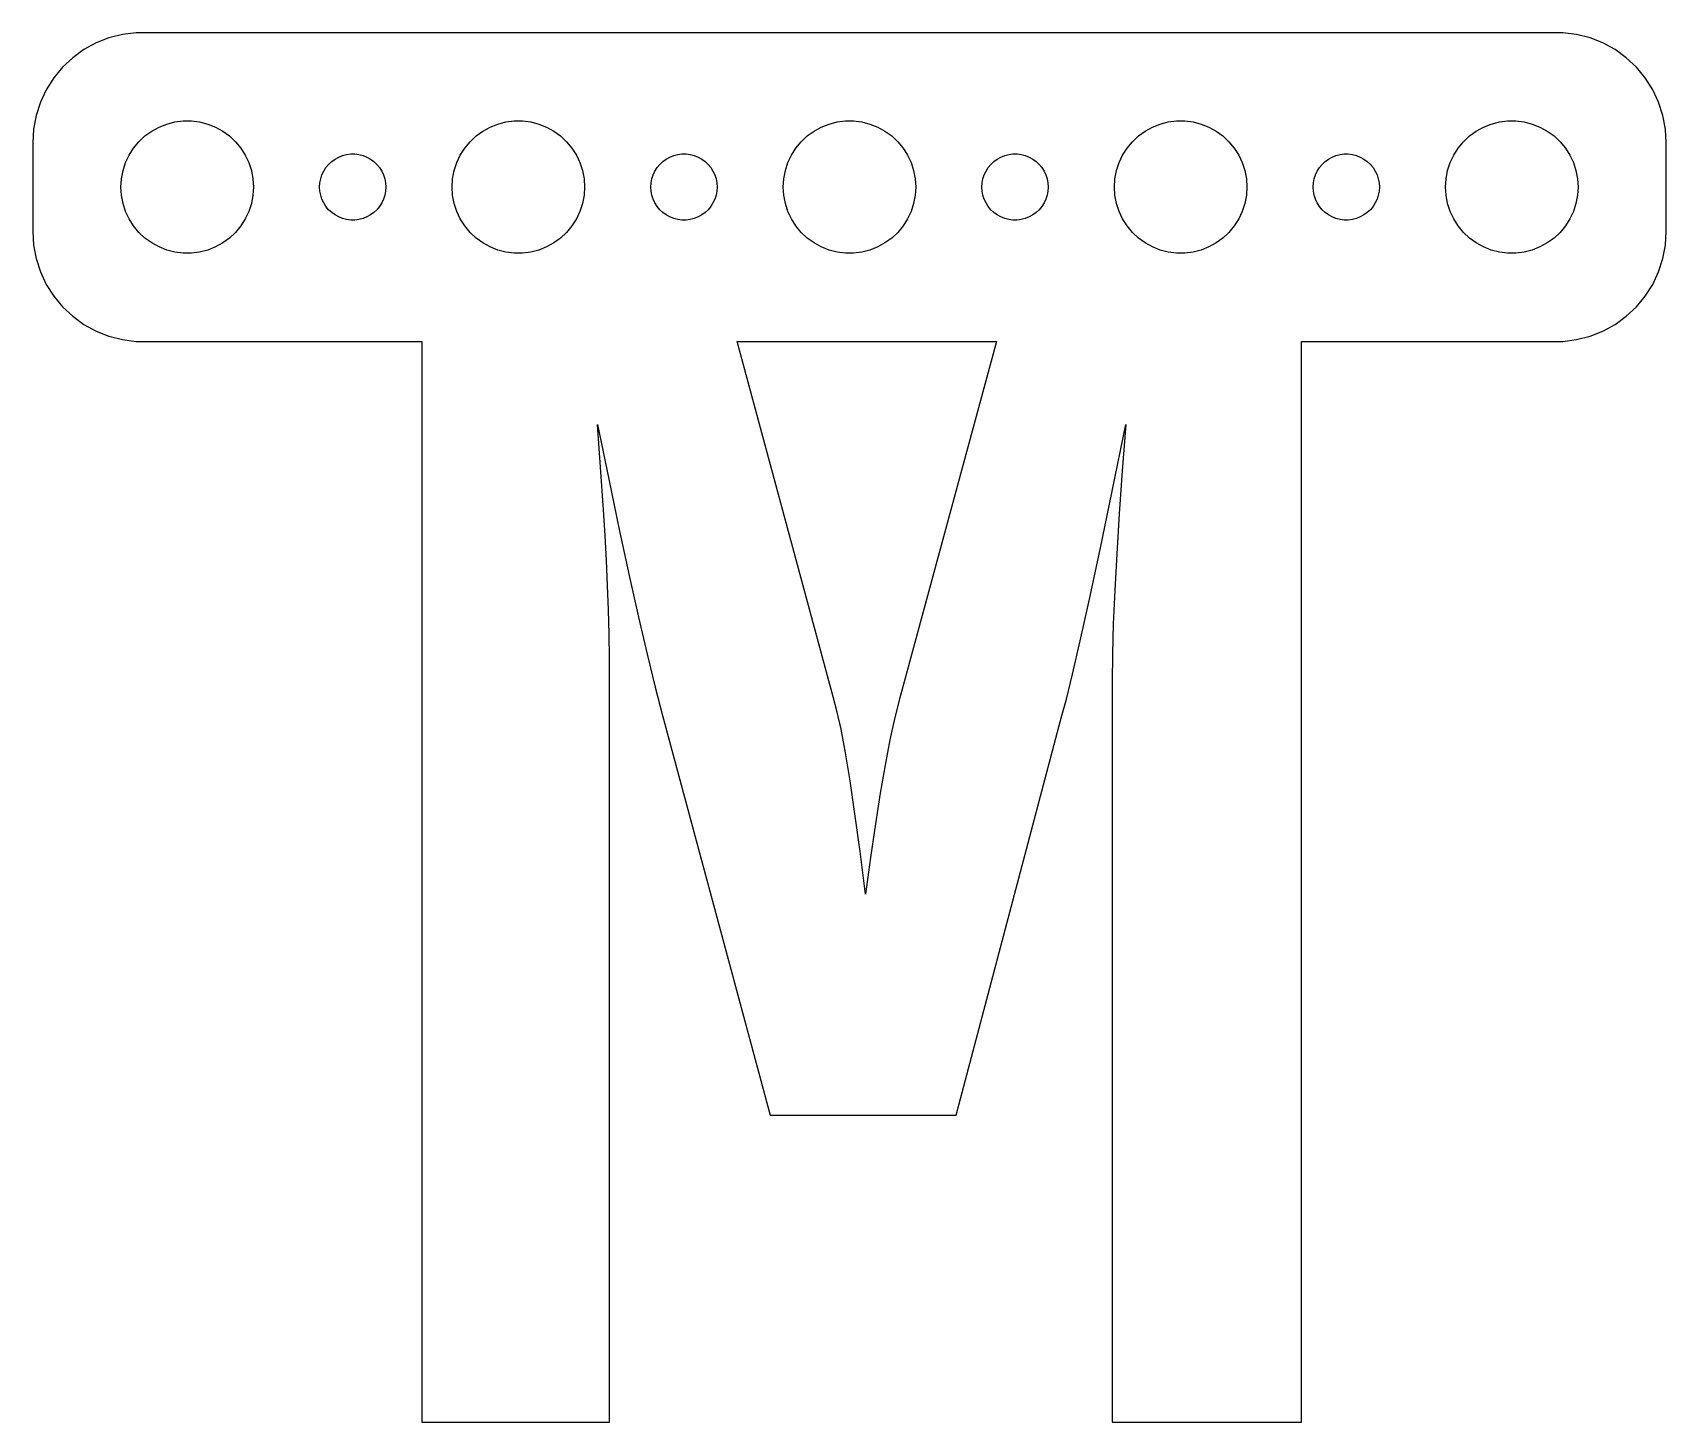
# Model space of a CAD drawing. Header units: metres. Extents: x -37 to 37, y -55.9 to 7.
import ezdxf

# ---------------------------------------------------------------- set-up
doc = ezdxf.new("R2010")
doc.units = ezdxf.units.M

msp = doc.modelspace()

# ---------------------------------------------------------------- linework, layer by layer
for p, q in [((-33.5451, 6.75528), (-34.1289, 6.52412)), ((-32.9369, 6.91142), (-33.5451, 6.75528)), ((-32.3139, 6.99013), (-32.9369, 6.91142)), ((32.3139, 6.99013), (-32.3139, 6.99013)), ((32.9369, 6.91142), (32.3139, 6.99013)), ((33.5451, 6.75528), (32.9369, 6.91142)), ((34.1289, 6.52412), (33.5451, 6.75528)), ((-34.6791, 6.22163), (-35.1871, 5.85255)), ((-34.1289, 6.52412), (-34.6791, 6.22163)), ((34.6791, 6.22163), (34.1289, 6.52412)), ((35.1871, 5.85255), (34.6791, 6.22163)), ((-35.6448, 5.42273), (-36.0451, 4.93892)), ((-35.1871, 5.85255), (-35.6448, 5.42273)), ((35.6448, 5.42273), (35.1871, 5.85255)), ((36.0451, 4.93892), (35.6448, 5.42273)), ((-36.0451, 4.93892), (-36.3815, 4.40877)), ((36.3815, 4.40877), (36.0451, 4.93892)), ((-36.6489, 3.84062), (-36.8429, 3.24344)), ((-36.3815, 4.40877), (-36.6489, 3.84062)), ((36.6489, 3.84062), (36.3815, 4.40877)), ((36.8429, 3.24344), (36.6489, 3.84062)), ((-36.8429, 3.24344), (-36.9606, 2.62666)), ((-30.5621, 2.94685), (-30.1884, 2.99408)), ((-30.1884, 2.99408), (-29.8116, 2.99408)), ((-29.8116, 2.99408), (-29.4379, 2.94685)), ((-15.5621, 2.94685), (-15.1884, 2.99408)), ((-15.1884, 2.99408), (-14.8116, 2.99408)), ((-14.8116, 2.99408), (-14.4379, 2.94685)), ((-0.562134, 2.94685), (-0.18837, 2.99408)), ((-0.18837, 2.99408), (0.18837, 2.99408)), ((0.18837, 2.99408), (0.562134, 2.94685)), ((14.4379, 2.94685), (14.8116, 2.99408)), ((14.8116, 2.99408), (15.1884, 2.99408)), ((15.1884, 2.99408), (15.5621, 2.94685)), ((29.4379, 2.94685), (29.8116, 2.99408)), ((29.8116, 2.99408), (30.1884, 2.99408)), ((30.1884, 2.99408), (30.5621, 2.94685)), ((36.9606, 2.62666), (36.8429, 3.24344)), ((-36.9606, 2.62666), (-37, 2)), ((-32.1869, 2.05363), (-31.9123, 2.31154)), ((-31.9123, 2.31154), (-31.6075, 2.53297)), ((-31.6075, 2.53297), (-31.2773, 2.71448)), ((-31.2773, 2.71448), (-30.927, 2.85316)), ((-30.927, 2.85316), (-30.5621, 2.94685)), ((-29.4379, 2.94685), (-29.0729, 2.85316)), ((-29.0729, 2.85316), (-28.7227, 2.71448)), ((-28.7227, 2.71448), (-28.3925, 2.53297)), ((-28.3925, 2.53297), (-28.0877, 2.31154)), ((-28.0877, 2.31154), (-27.8131, 2.05363)), ((-17.1869, 2.05363), (-16.9123, 2.31154)), ((-16.9123, 2.31154), (-16.6075, 2.53297)), ((-16.6075, 2.53297), (-16.2773, 2.71448)), ((-16.2773, 2.71448), (-15.927, 2.85316)), ((-15.927, 2.85316), (-15.5621, 2.94685)), ((-14.4379, 2.94685), (-14.0729, 2.85316)), ((-14.0729, 2.85316), (-13.7227, 2.71448)), ((-13.7227, 2.71448), (-13.3925, 2.53297)), ((-13.3925, 2.53297), (-13.0877, 2.31154)), ((-13.0877, 2.31154), (-12.8131, 2.05363)), ((-2.1869, 2.05363), (-1.91226, 2.31154)), ((-1.91226, 2.31154), (-1.60747, 2.53297)), ((-1.60747, 2.53297), (-1.27733, 2.71448)), ((-1.27733, 2.71448), (-0.927048, 2.85316)), ((-0.927048, 2.85316), (-0.562134, 2.94685)), ((0.562134, 2.94685), (0.927048, 2.85316)), ((0.927048, 2.85316), (1.27733, 2.71448)), ((1.27733, 2.71448), (1.60747, 2.53297)), ((1.60747, 2.53297), (1.91226, 2.31154)), ((1.91226, 2.31154), (2.1869, 2.05363)), ((12.8131, 2.05363), (13.0877, 2.31154)), ((13.0877, 2.31154), (13.3925, 2.53297)), ((13.3925, 2.53297), (13.7227, 2.71448)), ((13.7227, 2.71448), (14.0729, 2.85316)), ((14.0729, 2.85316), (14.4379, 2.94685)), ((15.5621, 2.94685), (15.927, 2.85316)), ((15.927, 2.85316), (16.2773, 2.71448)), ((16.2773, 2.71448), (16.6075, 2.53297)), ((16.6075, 2.53297), (16.9123, 2.31154)), ((16.9123, 2.31154), (17.1869, 2.05363)), ((27.8131, 2.05363), (28.0877, 2.31154)), ((28.0877, 2.31154), (28.3925, 2.53297)), ((28.3925, 2.53297), (28.7227, 2.71448)), ((28.7227, 2.71448), (29.0729, 2.85316)), ((29.0729, 2.85316), (29.4379, 2.94685)), ((30.5621, 2.94685), (30.927, 2.85316)), ((30.927, 2.85316), (31.2773, 2.71448)), ((31.2773, 2.71448), (31.6075, 2.53297)), ((31.6075, 2.53297), (31.9123, 2.31154)), ((31.9123, 2.31154), (32.1869, 2.05363)), ((37, 2), (36.9606, 2.62666)), ((-37, 2), (-37, -2)), ((-32.6289, 1.44525), (-32.427, 1.76335)), ((-32.427, 1.76335), (-32.1869, 2.05363)), ((-27.8131, 2.05363), (-27.5729, 1.76335)), ((-27.5729, 1.76335), (-27.3711, 1.44525)), ((-22.7811, 1.47342), (-22.5942, 1.49704)), ((-22.5942, 1.49704), (-22.4058, 1.49704)), ((-22.4058, 1.49704), (-22.2189, 1.47342)), ((-17.6289, 1.44525), (-17.427, 1.76335)), ((-17.427, 1.76335), (-17.1869, 2.05363)), ((-12.8131, 2.05363), (-12.5729, 1.76335)), ((-12.5729, 1.76335), (-12.3711, 1.44525)), ((-7.78107, 1.47342), (-7.59418, 1.49704)), ((-7.59418, 1.49704), (-7.40581, 1.49704)), ((-7.40581, 1.49704), (-7.21892, 1.47342)), ((-2.62891, 1.44525), (-2.42705, 1.76335)), ((-2.42705, 1.76335), (-2.1869, 2.05363)), ((2.1869, 2.05363), (2.42705, 1.76335)), ((2.42705, 1.76335), (2.62891, 1.44525)), ((7.21892, 1.47342), (7.40581, 1.49704)), ((7.40581, 1.49704), (7.59418, 1.49704)), ((7.59418, 1.49704), (7.78107, 1.47342)), ((12.3711, 1.44525), (12.5729, 1.76335)), ((12.5729, 1.76335), (12.8131, 2.05363)), ((17.1869, 2.05363), (17.427, 1.76335)), ((17.427, 1.76335), (17.6289, 1.44525)), ((22.2189, 1.47342), (22.4058, 1.49704)), ((22.4058, 1.49704), (22.5942, 1.49704)), ((22.5942, 1.49704), (22.7811, 1.47342)), ((27.3711, 1.44525), (27.5729, 1.76335)), ((27.5729, 1.76335), (27.8131, 2.05363)), ((32.1869, 2.05363), (32.427, 1.76335)), ((32.427, 1.76335), (32.6289, 1.44525)), ((37, -2), (37, 2)), ((-32.9763, 0.375992), (-32.9057, 0.746063)), ((-32.9057, 0.746063), (-32.7893, 1.10437)), ((-32.7893, 1.10437), (-32.6289, 1.44525)), ((-27.3711, 1.44525), (-27.2107, 1.10437)), ((-27.2107, 1.10437), (-27.0942, 0.746063)), ((-27.0942, 0.746063), (-27.0237, 0.375992)), ((-23.8145, 0.722626), (-23.7135, 0.881668)), ((-23.7135, 0.881668), (-23.5934, 1.02681)), ((-23.5934, 1.02681), (-23.4561, 1.15576)), ((-23.4561, 1.15576), (-23.3037, 1.26648)), ((-23.3037, 1.26648), (-23.1387, 1.35724)), ((-23.1387, 1.35724), (-22.9635, 1.42657)), ((-22.9635, 1.42657), (-22.7811, 1.47342)), ((-22.2189, 1.47342), (-22.0365, 1.42657)), ((-22.0365, 1.42657), (-21.8613, 1.35724)), ((-21.8613, 1.35724), (-21.6963, 1.26648)), ((-21.6963, 1.26648), (-21.5439, 1.15576)), ((-21.5439, 1.15576), (-21.4065, 1.02681)), ((-21.4065, 1.02681), (-21.2865, 0.881668)), ((-21.2865, 0.881668), (-21.1855, 0.722626)), ((-17.9763, 0.375992), (-17.9057, 0.746063)), ((-17.9057, 0.746063), (-17.7893, 1.10437)), ((-17.7893, 1.10437), (-17.6289, 1.44525)), ((-12.3711, 1.44525), (-12.2107, 1.10437)), ((-12.2107, 1.10437), (-12.0942, 0.746063)), ((-12.0942, 0.746063), (-12.0237, 0.375992)), ((-8.81445, 0.722626), (-8.71352, 0.881668)), ((-8.71352, 0.881668), (-8.59344, 1.02681)), ((-8.59344, 1.02681), (-8.45613, 1.15576)), ((-8.45613, 1.15576), (-8.30373, 1.26648)), ((-8.30373, 1.26648), (-8.13866, 1.35724)), ((-8.13866, 1.35724), (-7.96352, 1.42657)), ((-7.96352, 1.42657), (-7.78107, 1.47342)), ((-7.21892, 1.47342), (-7.03647, 1.42657)), ((-7.03647, 1.42657), (-6.86133, 1.35724)), ((-6.86133, 1.35724), (-6.69626, 1.26648)), ((-6.69626, 1.26648), (-6.54385, 1.15576)), ((-6.54385, 1.15576), (-6.40654, 1.02681)), ((-6.40654, 1.02681), (-6.28647, 0.881668)), ((-6.28647, 0.881668), (-6.18553, 0.722626)), ((-2.97633, 0.375992), (-2.90575, 0.746063)), ((-2.90575, 0.746063), (-2.78932, 1.10437)), ((-2.78932, 1.10437), (-2.62891, 1.44525)), ((2.62891, 1.44525), (2.78932, 1.10437)), ((2.78932, 1.10437), (2.90575, 0.746063)), ((2.90575, 0.746063), (2.97633, 0.375992)), ((6.18553, 0.722626), (6.28647, 0.881668)), ((6.28647, 0.881668), (6.40654, 1.02681)), ((6.40654, 1.02681), (6.54385, 1.15576)), ((6.54385, 1.15576), (6.69626, 1.26648)), ((6.69626, 1.26648), (6.86133, 1.35724)), ((6.86133, 1.35724), (7.03647, 1.42657)), ((7.03647, 1.42657), (7.21892, 1.47342)), ((7.78107, 1.47342), (7.96352, 1.42657)), ((7.96352, 1.42657), (8.13866, 1.35724)), ((8.13866, 1.35724), (8.30373, 1.26648)), ((8.30373, 1.26648), (8.45613, 1.15576)), ((8.45613, 1.15576), (8.59344, 1.02681)), ((8.59344, 1.02681), (8.71352, 0.881668)), ((8.71352, 0.881668), (8.81445, 0.722626)), ((12.0237, 0.375992), (12.0942, 0.746063)), ((12.0942, 0.746063), (12.2107, 1.10437)), ((12.2107, 1.10437), (12.3711, 1.44525)), ((17.6289, 1.44525), (17.7893, 1.10437)), ((17.7893, 1.10437), (17.9057, 0.746063)), ((17.9057, 0.746063), (17.9763, 0.375992)), ((21.1855, 0.722626), (21.2865, 0.881668)), ((21.2865, 0.881668), (21.4065, 1.02681)), ((21.4065, 1.02681), (21.5439, 1.15576)), ((21.5439, 1.15576), (21.6963, 1.26648)), ((21.6963, 1.26648), (21.8613, 1.35724)), ((21.8613, 1.35724), (22.0365, 1.42657)), ((22.0365, 1.42657), (22.2189, 1.47342)), ((22.7811, 1.47342), (22.9635, 1.42657)), ((22.9635, 1.42657), (23.1387, 1.35724)), ((23.1387, 1.35724), (23.3037, 1.26648)), ((23.3037, 1.26648), (23.4561, 1.15576)), ((23.4561, 1.15576), (23.5934, 1.02681)), ((23.5934, 1.02681), (23.7135, 0.881668)), ((23.7135, 0.881668), (23.8145, 0.722626)), ((27.0237, 0.375992), (27.0942, 0.746063)), ((27.0942, 0.746063), (27.2107, 1.10437)), ((27.2107, 1.10437), (27.3711, 1.44525)), ((32.6289, 1.44525), (32.7893, 1.10437)), ((32.7893, 1.10437), (32.9057, 0.746063)), ((32.9057, 0.746063), (32.9763, 0.375992)), ((-33, 0), (-32.9763, 0.375992)), ((-32.9763, -0.375992), (-33, 0)), ((-27.0237, 0.375992), (-27, 0)), ((-27, 0), (-27.0237, -0.375992)), ((-24, 0), (-23.9882, 0.187988)), ((-23.9882, -0.187988), (-24, 0)), ((-23.9882, 0.187988), (-23.9529, 0.373032)), ((-23.9529, 0.373032), (-23.8947, 0.552185)), ((-23.8947, 0.552185), (-23.8145, 0.722626)), ((-21.1855, 0.722626), (-21.1053, 0.552185)), ((-21.1053, 0.552185), (-21.0471, 0.373032)), ((-21.0471, 0.373032), (-21.0118, 0.187988)), ((-21.0118, 0.187988), (-21, 0)), ((-21, 0), (-21.0118, -0.187988)), ((-18, 0), (-17.9763, 0.375992)), ((-17.9763, -0.375992), (-18, 0)), ((-12.0237, 0.375992), (-12, 0)), ((-12, 0), (-12.0237, -0.375992)), ((-9, 0), (-8.98816, 0.187988)), ((-8.98816, -0.187988), (-9, 0)), ((-8.98816, 0.187988), (-8.95287, 0.373032)), ((-8.95287, 0.373032), (-8.89465, 0.552185)), ((-8.89465, 0.552185), (-8.81445, 0.722626)), ((-6.18553, 0.722626), (-6.10533, 0.552185)), ((-6.10533, 0.552185), (-6.04712, 0.373032)), ((-6.04712, 0.373032), (-6.01183, 0.187988)), ((-6.01183, 0.187988), (-6, 0)), ((-6, 0), (-6.01183, -0.187988)), ((-3, 0), (-2.97633, 0.375992)), ((-2.97633, -0.375992), (-3, 0)), ((2.97633, 0.375992), (3, 0)), ((3, 0), (2.97633, -0.375992)), ((6, 0), (6.01183, 0.187988)), ((6.01183, -0.187988), (6, 0)), ((6.01183, 0.187988), (6.04712, 0.373032)), ((6.04712, 0.373032), (6.10533, 0.552185)), ((6.10533, 0.552185), (6.18553, 0.722626)), ((8.81445, 0.722626), (8.89465, 0.552185)), ((8.89465, 0.552185), (8.95287, 0.373032)), ((8.95287, 0.373032), (8.98816, 0.187988)), ((8.98816, 0.187988), (9, 0)), ((9, 0), (8.98816, -0.187988)), ((12, 0), (12.0237, 0.375992)), ((12.0237, -0.375992), (12, 0)), ((17.9763, 0.375992), (18, 0)), ((18, 0), (17.9763, -0.375992)), ((21, 0), (21.0118, 0.187988)), ((21.0118, -0.187988), (21, 0)), ((21.0118, 0.187988), (21.0471, 0.373032)), ((21.0471, 0.373032), (21.1053, 0.552185)), ((21.1053, 0.552185), (21.1855, 0.722626)), ((23.8145, 0.722626), (23.8947, 0.552185)), ((23.8947, 0.552185), (23.9529, 0.373032)), ((23.9529, 0.373032), (23.9882, 0.187988)), ((23.9882, 0.187988), (24, 0)), ((24, 0), (23.9882, -0.187988)), ((27, 0), (27.0237, 0.375992)), ((27.0237, -0.375992), (27, 0)), ((32.9763, 0.375992), (33, 0)), ((33, 0), (32.9763, -0.375992)), ((-32.9057, -0.746063), (-32.9763, -0.375992)), ((-27.0237, -0.375992), (-27.0942, -0.746063)), ((-23.9529, -0.373032), (-23.9882, -0.187988)), ((-23.8947, -0.552185), (-23.9529, -0.373032)), ((-23.8145, -0.722626), (-23.8947, -0.552185)), ((-23.7135, -0.881668), (-23.8145, -0.722626)), ((-21.1855, -0.722626), (-21.2865, -0.881668)), ((-21.1053, -0.552185), (-21.1855, -0.722626)), ((-21.0471, -0.373032), (-21.1053, -0.552185)), ((-21.0118, -0.187988), (-21.0471, -0.373032)), ((-17.9057, -0.746063), (-17.9763, -0.375992)), ((-12.0237, -0.375992), (-12.0942, -0.746063)), ((-8.95287, -0.373032), (-8.98816, -0.187988)), ((-8.89465, -0.552185), (-8.95287, -0.373032)), ((-8.81445, -0.722626), (-8.89465, -0.552185)), ((-8.71352, -0.881668), (-8.81445, -0.722626)), ((-6.18553, -0.722626), (-6.28647, -0.881668)), ((-6.10533, -0.552185), (-6.18553, -0.722626)), ((-6.04712, -0.373032), (-6.10533, -0.552185)), ((-6.01183, -0.187988), (-6.04712, -0.373032)), ((-2.90575, -0.746063), (-2.97633, -0.375992)), ((2.97633, -0.375992), (2.90575, -0.746063)), ((6.04712, -0.373032), (6.01183, -0.187988)), ((6.10533, -0.552185), (6.04712, -0.373032)), ((6.18553, -0.722626), (6.10533, -0.552185)), ((6.28647, -0.881668), (6.18553, -0.722626)), ((8.81445, -0.722626), (8.71352, -0.881668)), ((8.89465, -0.552185), (8.81445, -0.722626)), ((8.95287, -0.373032), (8.89465, -0.552185)), ((8.98816, -0.187988), (8.95287, -0.373032)), ((12.0942, -0.746063), (12.0237, -0.375992)), ((17.9763, -0.375992), (17.9057, -0.746063)), ((21.0471, -0.373032), (21.0118, -0.187988)), ((21.1053, -0.552185), (21.0471, -0.373032)), ((21.1855, -0.722626), (21.1053, -0.552185)), ((21.2865, -0.881668), (21.1855, -0.722626)), ((23.8145, -0.722626), (23.7135, -0.881668)), ((23.8947, -0.552185), (23.8145, -0.722626)), ((23.9529, -0.373032), (23.8947, -0.552185)), ((23.9882, -0.187988), (23.9529, -0.373032)), ((27.0942, -0.746063), (27.0237, -0.375992)), ((32.9763, -0.375992), (32.9057, -0.746063)), ((-32.7893, -1.10437), (-32.9057, -0.746063)), ((-32.6289, -1.44525), (-32.7893, -1.10437)), ((-32.427, -1.76335), (-32.6289, -1.44525)), ((-27.3711, -1.44525), (-27.5729, -1.76335)), ((-27.2107, -1.10437), (-27.3711, -1.44525)), ((-27.0942, -0.746063), (-27.2107, -1.10437)), ((-23.5934, -1.02681), (-23.7135, -0.881668)), ((-23.4561, -1.15576), (-23.5934, -1.02681)), ((-23.3037, -1.26648), (-23.4561, -1.15576)), ((-23.1387, -1.35724), (-23.3037, -1.26648)), ((-22.9635, -1.42657), (-23.1387, -1.35724)), ((-22.7811, -1.47342), (-22.9635, -1.42657)), ((-22.5942, -1.49704), (-22.7811, -1.47342)), ((-22.2189, -1.47342), (-22.4058, -1.49704)), ((-22.0365, -1.42657), (-22.2189, -1.47342)), ((-21.8613, -1.35724), (-22.0365, -1.42657)), ((-21.6963, -1.26648), (-21.8613, -1.35724)), ((-21.5439, -1.15576), (-21.6963, -1.26648)), ((-21.4065, -1.02681), (-21.5439, -1.15576)), ((-21.2865, -0.881668), (-21.4065, -1.02681)), ((-17.7893, -1.10437), (-17.9057, -0.746063)), ((-17.6289, -1.44525), (-17.7893, -1.10437)), ((-17.427, -1.76335), (-17.6289, -1.44525)), ((-12.3711, -1.44525), (-12.5729, -1.76335)), ((-12.2107, -1.10437), (-12.3711, -1.44525)), ((-12.0942, -0.746063), (-12.2107, -1.10437)), ((-8.59344, -1.02681), (-8.71352, -0.881668)), ((-8.45613, -1.15576), (-8.59344, -1.02681)), ((-8.30373, -1.26648), (-8.45613, -1.15576)), ((-8.13866, -1.35724), (-8.30373, -1.26648)), ((-7.96352, -1.42657), (-8.13866, -1.35724)), ((-7.78107, -1.47342), (-7.96352, -1.42657)), ((-7.59418, -1.49704), (-7.78107, -1.47342)), ((-7.21892, -1.47342), (-7.40581, -1.49704)), ((-7.03647, -1.42657), (-7.21892, -1.47342)), ((-6.86133, -1.35724), (-7.03647, -1.42657)), ((-6.69626, -1.26648), (-6.86133, -1.35724)), ((-6.54385, -1.15576), (-6.69626, -1.26648)), ((-6.40654, -1.02681), (-6.54385, -1.15576)), ((-6.28647, -0.881668), (-6.40654, -1.02681)), ((-2.78932, -1.10437), (-2.90575, -0.746063)), ((-2.62891, -1.44525), (-2.78932, -1.10437)), ((-2.42705, -1.76335), (-2.62891, -1.44525)), ((2.62891, -1.44525), (2.42705, -1.76335)), ((2.78932, -1.10437), (2.62891, -1.44525)), ((2.90575, -0.746063), (2.78932, -1.10437)), ((6.40654, -1.02681), (6.28647, -0.881668)), ((6.54385, -1.15576), (6.40654, -1.02681)), ((6.69626, -1.26648), (6.54385, -1.15576)), ((6.86133, -1.35724), (6.69626, -1.26648)), ((7.03647, -1.42657), (6.86133, -1.35724)), ((7.21892, -1.47342), (7.03647, -1.42657)), ((7.40581, -1.49704), (7.21892, -1.47342)), ((7.78107, -1.47342), (7.59418, -1.49704)), ((7.96352, -1.42657), (7.78107, -1.47342)), ((8.13866, -1.35724), (7.96352, -1.42657)), ((8.30373, -1.26648), (8.13866, -1.35724)), ((8.45613, -1.15576), (8.30373, -1.26648)), ((8.59344, -1.02681), (8.45613, -1.15576)), ((8.71352, -0.881668), (8.59344, -1.02681)), ((12.2107, -1.10437), (12.0942, -0.746063)), ((12.3711, -1.44525), (12.2107, -1.10437)), ((12.5729, -1.76335), (12.3711, -1.44525)), ((17.6289, -1.44525), (17.427, -1.76335)), ((17.7893, -1.10437), (17.6289, -1.44525)), ((17.9057, -0.746063), (17.7893, -1.10437)), ((21.4065, -1.02681), (21.2865, -0.881668)), ((21.5439, -1.15576), (21.4065, -1.02681)), ((21.6963, -1.26648), (21.5439, -1.15576)), ((21.8613, -1.35724), (21.6963, -1.26648)), ((22.0365, -1.42657), (21.8613, -1.35724)), ((22.2189, -1.47342), (22.0365, -1.42657)), ((22.4058, -1.49704), (22.2189, -1.47342)), ((22.7811, -1.47342), (22.5942, -1.49704)), ((22.9635, -1.42657), (22.7811, -1.47342)), ((23.1387, -1.35724), (22.9635, -1.42657)), ((23.3037, -1.26648), (23.1387, -1.35724)), ((23.4561, -1.15576), (23.3037, -1.26648)), ((23.5934, -1.02681), (23.4561, -1.15576)), ((23.7135, -0.881668), (23.5934, -1.02681)), ((27.2107, -1.10437), (27.0942, -0.746063)), ((27.3711, -1.44525), (27.2107, -1.10437)), ((27.5729, -1.76335), (27.3711, -1.44525)), ((32.6289, -1.44525), (32.427, -1.76335)), ((32.7893, -1.10437), (32.6289, -1.44525)), ((32.9057, -0.746063), (32.7893, -1.10437)), ((-37, -2), (-36.9606, -2.62666)), ((-32.1869, -2.05363), (-32.427, -1.76335)), ((-31.9123, -2.31154), (-32.1869, -2.05363)), ((-27.8131, -2.05363), (-28.0877, -2.31154)), ((-27.5729, -1.76335), (-27.8131, -2.05363)), ((-22.4058, -1.49704), (-22.5942, -1.49704)), ((-17.1869, -2.05363), (-17.427, -1.76335)), ((-16.9123, -2.31154), (-17.1869, -2.05363)), ((-12.8131, -2.05363), (-13.0877, -2.31154)), ((-12.5729, -1.76335), (-12.8131, -2.05363)), ((-7.40581, -1.49704), (-7.59418, -1.49704)), ((-2.1869, -2.05363), (-2.42705, -1.76335)), ((-1.91226, -2.31154), (-2.1869, -2.05363)), ((2.1869, -2.05363), (1.91226, -2.31154)), ((2.42705, -1.76335), (2.1869, -2.05363)), ((7.59418, -1.49704), (7.40581, -1.49704)), ((12.8131, -2.05363), (12.5729, -1.76335)), ((13.0877, -2.31154), (12.8131, -2.05363)), ((17.1869, -2.05363), (16.9123, -2.31154)), ((17.427, -1.76335), (17.1869, -2.05363)), ((22.5942, -1.49704), (22.4058, -1.49704)), ((27.8131, -2.05363), (27.5729, -1.76335)), ((28.0877, -2.31154), (27.8131, -2.05363)), ((32.1869, -2.05363), (31.9123, -2.31154)), ((32.427, -1.76335), (32.1869, -2.05363)), ((36.9606, -2.62666), (37, -2)), ((-36.9606, -2.62666), (-36.8429, -3.24344)), ((-31.6075, -2.53297), (-31.9123, -2.31154)), ((-31.2773, -2.71448), (-31.6075, -2.53297)), ((-30.927, -2.85316), (-31.2773, -2.71448)), ((-30.5621, -2.94685), (-30.927, -2.85316)), ((-30.1884, -2.99408), (-30.5621, -2.94685)), ((-29.4379, -2.94685), (-29.8116, -2.99408)), ((-29.0729, -2.85316), (-29.4379, -2.94685)), ((-28.7227, -2.71448), (-29.0729, -2.85316)), ((-28.3925, -2.53297), (-28.7227, -2.71448)), ((-28.0877, -2.31154), (-28.3925, -2.53297)), ((-16.6075, -2.53297), (-16.9123, -2.31154)), ((-16.2773, -2.71448), (-16.6075, -2.53297)), ((-15.927, -2.85316), (-16.2773, -2.71448)), ((-15.5621, -2.94685), (-15.927, -2.85316)), ((-15.1884, -2.99408), (-15.5621, -2.94685)), ((-14.4379, -2.94685), (-14.8116, -2.99408)), ((-14.0729, -2.85316), (-14.4379, -2.94685)), ((-13.7227, -2.71448), (-14.0729, -2.85316)), ((-13.3925, -2.53297), (-13.7227, -2.71448)), ((-13.0877, -2.31154), (-13.3925, -2.53297)), ((-1.60747, -2.53297), (-1.91226, -2.31154)), ((-1.27733, -2.71448), (-1.60747, -2.53297)), ((-0.927048, -2.85316), (-1.27733, -2.71448)), ((-0.562134, -2.94685), (-0.927048, -2.85316)), ((-0.18837, -2.99408), (-0.562134, -2.94685)), ((0.562134, -2.94685), (0.18837, -2.99408)), ((0.927048, -2.85316), (0.562134, -2.94685)), ((1.27733, -2.71448), (0.927048, -2.85316)), ((1.60747, -2.53297), (1.27733, -2.71448)), ((1.91226, -2.31154), (1.60747, -2.53297)), ((13.3925, -2.53297), (13.0877, -2.31154)), ((13.7227, -2.71448), (13.3925, -2.53297)), ((14.0729, -2.85316), (13.7227, -2.71448)), ((14.4379, -2.94685), (14.0729, -2.85316)), ((14.8116, -2.99408), (14.4379, -2.94685)), ((15.5621, -2.94685), (15.1884, -2.99408)), ((15.927, -2.85316), (15.5621, -2.94685)), ((16.2773, -2.71448), (15.927, -2.85316)), ((16.6075, -2.53297), (16.2773, -2.71448)), ((16.9123, -2.31154), (16.6075, -2.53297)), ((28.3925, -2.53297), (28.0877, -2.31154)), ((28.7227, -2.71448), (28.3925, -2.53297)), ((29.0729, -2.85316), (28.7227, -2.71448)), ((29.4379, -2.94685), (29.0729, -2.85316)), ((29.8116, -2.99408), (29.4379, -2.94685)), ((30.5621, -2.94685), (30.1884, -2.99408)), ((30.927, -2.85316), (30.5621, -2.94685)), ((31.2773, -2.71448), (30.927, -2.85316)), ((31.6075, -2.53297), (31.2773, -2.71448)), ((31.9123, -2.31154), (31.6075, -2.53297)), ((36.8429, -3.24344), (36.9606, -2.62666)), ((-36.8429, -3.24344), (-36.6489, -3.84062)), ((-29.8116, -2.99408), (-30.1884, -2.99408)), ((-14.8116, -2.99408), (-15.1884, -2.99408)), ((0.18837, -2.99408), (-0.18837, -2.99408)), ((15.1884, -2.99408), (14.8116, -2.99408)), ((30.1884, -2.99408), (29.8116, -2.99408)), ((36.6489, -3.84062), (36.8429, -3.24344)), ((-36.6489, -3.84062), (-36.3815, -4.40877)), ((-36.3815, -4.40877), (-36.0451, -4.93892)), ((36.0451, -4.93892), (36.3815, -4.40877)), ((36.3815, -4.40877), (36.6489, -3.84062)), ((-36.0451, -4.93892), (-35.6448, -5.42273)), ((35.6448, -5.42273), (36.0451, -4.93892)), ((-35.6448, -5.42273), (-35.1871, -5.85255)), ((-35.1871, -5.85255), (-34.6791, -6.22163)), ((34.6791, -6.22163), (35.1871, -5.85255)), ((35.1871, -5.85255), (35.6448, -5.42273)), ((-34.6791, -6.22163), (-34.1289, -6.52412)), ((-34.1289, -6.52412), (-33.5451, -6.75528)), ((33.5451, -6.75528), (34.1289, -6.52412)), ((34.1289, -6.52412), (34.6791, -6.22163)), ((-33.5451, -6.75528), (-32.9369, -6.91142)), ((-32.9369, -6.91142), (-32.3139, -6.99013)), ((-32.3139, -6.99013), (-19.3707, -6.99013)), ((-19.3707, -6.99013), (-19.3707, -55.9437)), ((-0.739731, -23.0884), (-5.09515, -6.99013)), ((-5.09515, -6.99013), (6.66452, -6.99013)), ((6.66452, -6.99013), (2.27499, -23.1271)), ((20.4808, -55.9437), (20.4808, -6.99013)), ((20.4808, -6.99013), (32.3139, -6.99013)), ((32.3139, -6.99013), (32.9369, -6.91142)), ((32.9369, -6.91142), (33.5451, -6.75528)), ((-11.1371, -14.6233), (-11.4079, -10.7581)), ((-11.4079, -10.7581), (-10.903, -13.2327)), ((11.9008, -13.7723), (12.5185, -10.7581)), ((12.5185, -10.7581), (12.3544, -12.8509)), ((-10.903, -13.2327), (-10.4266, -15.51)), ((12.3544, -12.8509), (12.2155, -14.8001)), ((11.351, -16.4095), (11.9008, -13.7723)), ((-11.0654, -15.7759), (-11.1371, -14.6233)), ((-10.4266, -15.51), (-9.9785, -17.5902)), ((12.2155, -14.8001), (12.102, -16.6058)), ((-11.0048, -16.9143), (-11.0654, -15.7759)), ((-10.9551, -18.0385), (-11.0048, -16.9143)), ((10.869, -18.6695), (11.351, -16.4095)), ((12.102, -16.6058), (12.0136, -18.2679)), ((-9.9785, -17.5902), (-9.55881, -19.4731)), ((-10.9165, -19.1484), (-10.9551, -18.0385)), ((12.0136, -18.2679), (11.9505, -19.7865)), ((-10.889, -20.2441), (-10.9165, -19.1484)), ((10.4548, -20.5525), (10.869, -18.6695)), ((-9.55881, -19.4731), (-9.16751, -21.1589)), ((11.9505, -19.7865), (11.9126, -21.1615)), ((-10.8724, -21.3257), (-10.889, -20.2441)), ((10.1085, -22.0583), (10.4548, -20.5525)), ((-10.8669, -22.393), (-10.8724, -21.3257)), ((-9.16751, -21.1589), (-8.8046, -22.6474)), ((11.9126, -21.1615), (11.9, -22.393)), ((9.83006, -23.1871), (10.1085, -22.0583)), ((-10.8669, -55.9437), (-10.8669, -22.393)), ((-8.8046, -22.6474), (-8.47006, -23.9388)), ((11.9, -22.393), (11.9, -55.9437)), ((-0.56778, -23.7156), (-0.739731, -23.0884)), ((2.27499, -23.1271), (2.05415, -24.0185)), ((9.61945, -23.9388), (9.83006, -23.1871)), ((-8.47006, -23.9388), (-3.59999, -42.0283)), ((-0.383209, -24.559), (-0.56778, -23.7156)), ((2.05415, -24.0185), (1.83333, -25.0361)), ((4.82631, -42.0283), (9.61945, -23.9388)), ((-0.186005, -25.6184), (-0.383209, -24.559)), ((1.83333, -25.0361), (1.61249, -26.18)), ((0.023834, -26.894), (-0.186005, -25.6184)), ((1.61249, -26.18), (1.39165, -27.45)), ((0.246307, -28.3857), (0.023834, -26.894)), ((1.39165, -27.45), (1.17082, -28.8463)), ((0.481415, -30.0935), (0.246307, -28.3857)), ((1.17082, -28.8463), (0.949982, -30.3687)), ((0.729156, -32.0174), (0.481415, -30.0935)), ((0.949982, -30.3687), (0.729156, -32.0174)), ((-3.59999, -42.0283), (4.82631, -42.0283)), ((-19.3707, -55.9437), (-10.8669, -55.9437)), ((11.9, -55.9437), (20.4808, -55.9437))]:
    msp.add_line(p, q)

doc.saveas('drawing.dxf')
